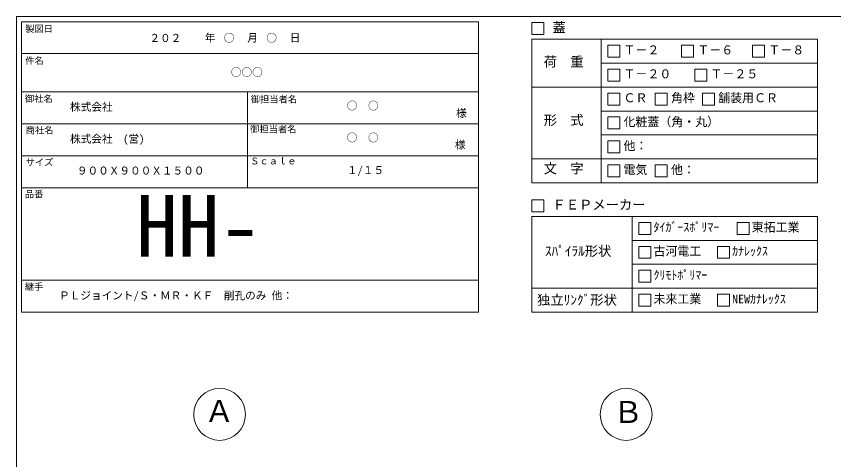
# Model space of a CAD drawing. Units: millimetres, scale not verified. Extents: x -4890 to 18490, y -2304 to 2303.
# Drawn here: x -1230 to 1846, y 637 to 2303 of the extents above; entities that cross this region are included whole.
import ezdxf
from ezdxf.enums import TextEntityAlignment as Align

# ---------------------------------------------------------------- set-up
doc = ezdxf.new("R2010")
doc.units = ezdxf.units.MM
doc.header["$LTSCALE"] = 10
doc.linetypes.add('DASHED1', pattern=[1.8, 1.2, -0.6])
for name, color, linetype, lineweight in [('0-2_waku', 7, 'Continuous', 18), ('0-3_gaikei', 7, 'Continuous', 18), ('0-4_kakure', 7, 'DASHED1', 5), ('0-D_文字１', 7, 'Continuous', 18)]:
    doc.layers.add(name, color=color, linetype=linetype, lineweight=lineweight)
doc.styles.add('ＭＳ ゴシック', font='')
doc.styles.get('ＭＳ ゴシック').set_extended_font_data('MS Gothic')

msp = doc.modelspace()

# ---------------------------------------------------------------- linework, layer by layer
at = {"layer": '0-2_waku'}
for p, q in [((-1230, 2303.35), (-1230, -1971.65)), ((-1230, 2303.35), (-1230, -1971.65)), ((-1230, 2303.35), (-1230, -1971.65)), ((-1230, 2303.35), (4890, 2303.35)), ((-1210, 2283.35), (-1210, 1191.35)), ((-1210, 2283.35), (510, 2283.35)), ((-1210, 2283.35), (-1210, 1191.35)), ((-1210, 2283.35), (510, 2283.35)), ((-1210, 2283.35), (-1210, 1191.35)), ((510, 2283.35), (510, 1191.35)), ((710, 2217.57), (1785, 2217.57)), ((710, 2217.57), (710, 1677.57)), ((970.66, 2217.57), (970.66, 1677.57)), ((1785, 2217.57), (1785, 1677.57)), ((-1210, 2163.35), (510, 2163.35)), ((-1210, 2163.35), (510, 2163.35)), ((-1210, 2163.35), (510, 2163.35)), ((-1210, 2163.35), (510, 2163.35)), ((970.66, 2127.57), (1785, 2127.57)), ((710, 2037.57), (1785, 2037.57)), ((-1210, 2019.35), (510, 2019.35)), ((-1210, 2019.35), (510, 2019.35)), ((-360, 2019.35), (-360, 1659.35)), ((970.66, 1947.57), (1785, 1947.57)), ((-1210, 1899.35), (510, 1899.35)), ((970.66, 1857.57), (1785, 1857.57)), ((-1210, 1779.35), (510, 1779.35)), ((710, 1767.57), (1785, 1767.57)), ((710, 1677.57), (1785, 1677.57)), ((-1210, 1659.35), (510, 1659.35)), ((710, 1551.35), (1785, 1551.35)), ((710, 1551.35), (710, 1191.35)), ((1087.81, 1551.35), (1087.81, 1191.35)), ((1785, 1551.35), (1785, 1191.35)), ((1087.81, 1461.35), (1785, 1461.35)), ((1087.81, 1371.35), (1785, 1371.35)), ((-1210, 1311.35), (510, 1311.35)), ((710, 1281.35), (1785, 1281.35)), ((-1210, 1191.35), (510, 1191.35)), ((710, 1191.35), (1785, 1191.35)), ((710, 1191.35), (1785, 1191.35))]:
    msp.add_line(p, q, dxfattribs=at)
at = {"layer": '0-3_gaikei'}
for centre in [(-465, 807.1), (1065, 807.1)]:
    msp.add_circle(centre, 97.5, dxfattribs=at)
at = {"layer": '0-D_文字１'}
for p, q in [((710, 2280.38), (710, 2235.38)), ((710, 2235.38), (755, 2235.38)), ((995.96, 2195.07), (1040.96, 2195.07)), ((995.96, 2195.07), (995.96, 2150.07)), ((995.96, 2195.07), (995.96, 2150.07)), ((995.96, 2195.07), (1040.96, 2195.07)), ((995.96, 2195.07), (995.96, 2150.07)), ((995.96, 2195.07), (1040.96, 2195.07)), ((1040.96, 2195.07), (1040.96, 2150.07)), ((1040.96, 2195.07), (1040.96, 2150.07)), ((1040.96, 2195.07), (1040.96, 2150.07)), ((1274.05, 2195.07), (1319.05, 2195.07)), ((1274.05, 2195.07), (1274.05, 2150.07)), ((1319.05, 2195.07), (1319.05, 2150.07)), ((1541.25, 2195.07), (1586.25, 2195.07)), ((1541.25, 2195.07), (1541.25, 2150.07)), ((1586.25, 2195.07), (1586.25, 2150.07)), ((995.96, 2150.07), (1040.96, 2150.07)), ((995.96, 2150.07), (1040.96, 2150.07)), ((995.96, 2150.07), (1040.96, 2150.07)), ((1274.05, 2150.07), (1319.05, 2150.07)), ((1541.25, 2150.07), (1586.25, 2150.07)), ((995.96, 2105.07), (1040.96, 2105.07)), ((995.96, 2105.07), (995.96, 2060.07)), ((1040.96, 2105.07), (1040.96, 2060.07)), ((1323.45, 2105.07), (1368.45, 2105.07)), ((1323.45, 2105.07), (1323.45, 2060.07)), ((1368.45, 2105.07), (1368.45, 2060.07)), ((995.96, 2060.07), (1040.96, 2060.07)), ((1323.45, 2060.07), (1368.45, 2060.07)), ((995.96, 2015.07), (1040.96, 2015.07)), ((995.96, 2015.07), (995.96, 1970.07)), ((995.96, 2015.07), (995.96, 1970.07)), ((1040.96, 2015.07), (1040.96, 1970.07)), ((1040.96, 2015.07), (1040.96, 1970.07)), ((1174.96, 2015.07), (1219.96, 2015.07)), ((1174.96, 2015.07), (1174.96, 1970.07)), ((1219.96, 2015.07), (1219.96, 1970.07)), ((1352.47, 2015.07), (1397.47, 2015.07)), ((1352.47, 2015.07), (1352.47, 1970.07)), ((1397.47, 2015.07), (1397.47, 1970.07)), ((995.96, 1970.07), (1040.96, 1970.07)), ((995.96, 1970.07), (1040.96, 1970.07)), ((1174.96, 1970.07), (1219.96, 1970.07)), ((1352.47, 1970.07), (1397.47, 1970.07)), ((995.96, 1925.07), (995.96, 1880.07)), ((1040.96, 1925.07), (1040.96, 1880.07)), ((995.96, 1880.07), (1040.96, 1880.07)), ((995.96, 1835.07), (1040.96, 1835.07)), ((995.96, 1835.07), (995.96, 1790.07)), ((995.96, 1835.07), (995.96, 1790.07)), ((1040.96, 1835.07), (1040.96, 1790.07)), ((1040.96, 1835.07), (1040.96, 1790.07)), ((995.96, 1790.07), (1040.96, 1790.07)), ((995.96, 1790.07), (1040.96, 1790.07)), ((995.96, 1745.07), (995.96, 1700.07)), ((1174.96, 1745.07), (1174.96, 1700.07)), ((995.96, 1700.07), (1040.96, 1700.07)), ((1174.96, 1700.07), (1219.96, 1700.07)), ((710, 1614.16), (710, 1569.16)), ((710, 1569.16), (755, 1569.16)), ((1113.11, 1528.85), (1113.11, 1483.85)), ((1482.7, 1528.85), (1527.7, 1528.85)), ((1482.7, 1528.85), (1482.7, 1483.85)), ((1482.7, 1528.85), (1527.7, 1528.85)), ((1482.7, 1528.85), (1482.7, 1483.85)), ((1482.7, 1528.85), (1527.7, 1528.85)), ((1482.7, 1528.85), (1482.7, 1483.85)), ((1527.7, 1528.85), (1527.7, 1483.85)), ((1527.7, 1528.85), (1527.7, 1483.85)), ((1527.7, 1528.85), (1527.7, 1483.85)), ((1113.11, 1483.85), (1158.11, 1483.85)), ((1482.7, 1483.85), (1527.7, 1483.85)), ((1482.7, 1483.85), (1527.7, 1483.85)), ((1482.7, 1483.85), (1527.7, 1483.85)), ((1113.11, 1438.85), (1158.11, 1438.85)), ((1113.11, 1438.85), (1113.11, 1393.85)), ((1158.11, 1438.85), (1158.11, 1393.85)), ((1409.02, 1438.85), (1409.02, 1393.85)), ((1113.11, 1393.85), (1158.11, 1393.85)), ((1409.02, 1393.85), (1454.02, 1393.85)), ((1113.11, 1348.85), (1113.11, 1303.85)), ((1113.11, 1303.85), (1158.11, 1303.85)), ((1113.11, 1258.85), (1158.11, 1258.85)), ((1113.11, 1258.85), (1113.11, 1213.85)), ((1158.11, 1258.85), (1158.11, 1213.85)), ((1409.02, 1258.85), (1454.02, 1258.85)), ((1409.02, 1258.85), (1409.02, 1213.85)), ((1454.02, 1258.85), (1454.02, 1213.85)), ((1113.11, 1213.85), (1158.11, 1213.85)), ((1409.02, 1213.85), (1454.02, 1213.85))]:
    msp.add_line(p, q, dxfattribs=at)
for points in [[(710, 2280.38), (755, 2280.38), (755, 2235.38)], [(710, 2280.38), (755, 2280.38), (755, 2235.38)], [(995.96, 2015.07), (1040.96, 2015.07), (1040.96, 1970.07)], [(995.96, 2015.07), (995.96, 1970.07), (1040.96, 1970.07)], [(995.96, 1925.07), (1040.96, 1925.07), (1040.96, 1880.07)], [(995.96, 1835.07), (1040.96, 1835.07), (1040.96, 1790.07)], [(995.96, 1835.07), (995.96, 1790.07), (1040.96, 1790.07)], [(995.96, 1745.07), (1040.96, 1745.07), (1040.96, 1700.07)], [(1174.96, 1745.07), (1219.96, 1745.07), (1219.96, 1700.07)], [(710, 1614.16), (755, 1614.16), (755, 1569.16)], [(1113.11, 1528.85), (1158.11, 1528.85), (1158.11, 1483.85)], [(1409.02, 1438.85), (1454.02, 1438.85), (1454.02, 1393.85)], [(1113.11, 1348.85), (1158.11, 1348.85), (1158.11, 1303.85)]]:
    msp.add_lwpolyline(points, dxfattribs=at)

# ---------------------------------------------------------------- texts
at = {"layer": '0-4_kakure', "style": 'ＭＳ ゴシック'}
for s, p in [('\u3000\u3000２０２\u3000\u3000\u3000\u3000○\u3000\u3000\u3000○', (-809.17, 2198.51)), ('○○○', (-422.49, 2069.69)), ('株式会社', (-1028, 1939.43)), ('○\u3000○', (13.78, 1943.81)), ('株式会社\u3000(営)', (-1028, 1819.43)), ('○\u3000○', (13.78, 1823.81))]:
    msp.add_text(s, height=29.33, dxfattribs=at).set_placement(p, align=Align.BOTTOM_LEFT)
at = {"layer": '0-D_文字１', "style": 'ＭＳ ゴシック'}
for s, height, p in [('蓋', 36.66, (788.08, 2232.47)), ('製図日', 24.93, (-1196.73, 2236.9)), ('\u3000\u3000年\u3000\u3000\u3000月\u3000\u3000\u3000日', 29.33, (-600.69, 2199.29)), ('Ｔ－２', 32.99, (1055.11, 2150.56)), ('Ｔ－６', 32.99, (1333.19, 2150.56)), ('Ｔ－８', 32.99, (1600.4, 2150.56)), ('荷\u3000重', 36.66, (754.96, 2103.77)), ('件名', 24.93, (-1196.73, 2116.9)), ('Ｔ－２０', 32.99, (1055.11, 2060.56)), ('Ｔ－２５', 32.99, (1382.59, 2060.56)), ('御社名', 24.93, (-1197.71, 1973.9)), ('御担当者名', 24.93, (-347.8, 1971.68)), ('御担当者名', 24.93, (-347.8, 1971.68)), ('ＣＲ', 32.99, (1055.11, 1970.56)), ('角枠', 32.99, (1234.1, 1970.56)), ('舗装用ＣＲ', 32.99, (1411.61, 1970.56)), ('様', 29.33, (424.95, 1916.18)), ('形\u3000式', 36.66, (754.96, 1883.81)), ('化粧蓋（角・丸）', 32.99, (1055.11, 1880.56)), ('商社名', 24.93, (-1195.1, 1854.85)), ('御担当者名', 24.93, (-350.01, 1859.38)), ('様', 29.33, (420.46, 1797.26)), ('他：', 32.99, (1055.11, 1790.56)), ('サイズ', 24.93, (-1195.1, 1734.85)), ('Ｓｃａｌｅ', 24.93, (-350.01, 1739.38)), ('文\u3000字', 36.66, (754.96, 1702.32)), ('９００Ｘ９００Ｘ１５００', 29.33, (-1002.01, 1699.91)), ('１/１５', 29.33, (14.22, 1701.69)), ('電気', 32.99, (1055.11, 1700.56)), ('他：', 32.99, (1234.1, 1700.56)), ('品番', 24.93, (-1198.1, 1615.21)), ('HH-', 230.9, (-779.27, 1331.18)), ('ＦＥＰメーカー', 36.66, (788.08, 1566.24)), ('ﾀｲｶﾞｰｽﾎﾟﾘﾏｰ', 32.99, (1168.08, 1484.34)), ('東拓工業', 32.99, (1537.67, 1484.34)), ('ｽﾊﾟｲﾗﾙ形状', 36.66, (759.62, 1391.69)), ('古河電工', 32.99, (1168.08, 1394.34)), ('ｶﾅﾚｯｸｽ', 32.99, (1463.99, 1394.34)), ('ｸﾘﾓﾄﾎﾟﾘﾏｰ', 32.99, (1168.08, 1304.34)), ('継手', 24.93, (-1198.1, 1267.21)), ('ＰＬジョイント/Ｓ・ＭＲ・ＫＦ\u3000削孔のみ 他：', 29.33, (-1069.01, 1230.55)), ('独立ﾘﾝｸﾞ形状', 36.66, (730.08, 1208.21)), ('未来工業', 32.99, (1168.08, 1214.34)), ('NEWｶﾅﾚｯｸｽ', 32.99, (1463.99, 1214.34)), ('Ａ', 82.48, (-522.43, 754.06)), ('Ｂ', 82.48, (1016.14, 750.34))]:
    msp.add_text(s, height=height, dxfattribs=at).set_placement(p, align=Align.BOTTOM_LEFT)

doc.saveas('drawing.dxf')
